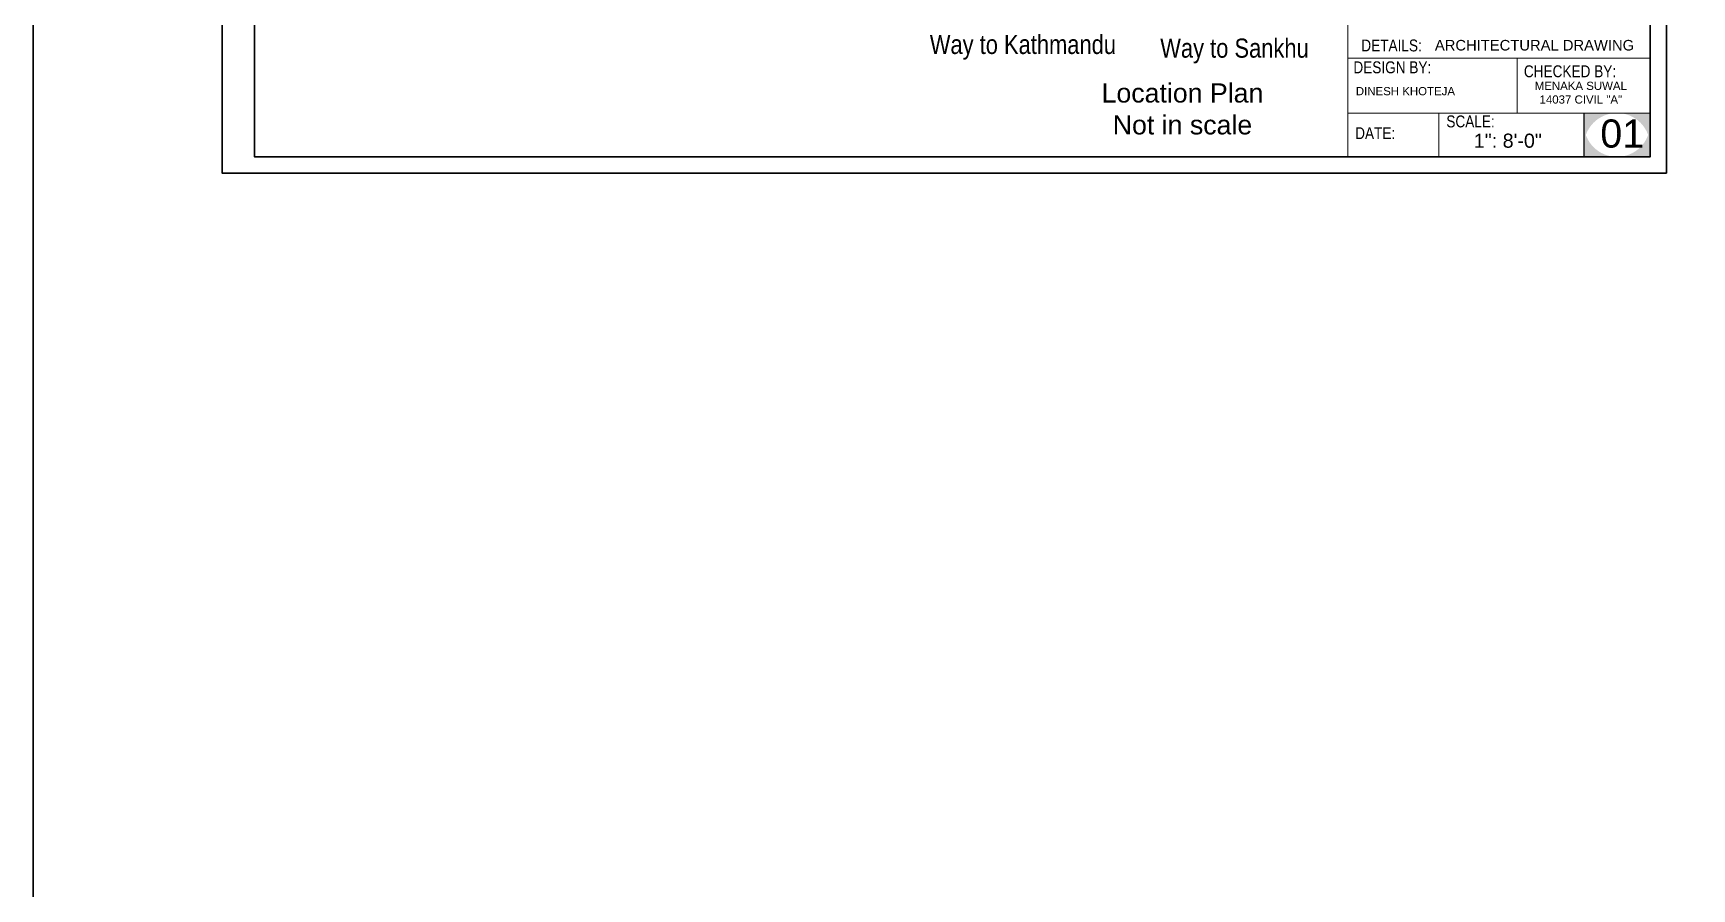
# Model space of a CAD drawing. Header units: inches. Extents: x 367408 to 422529, y -59171 to -41521.
# Drawn here: x 380432 to 381648, y -57064 to -56437 of the extents above; entities that cross this region are included whole.
import ezdxf

# ---------------------------------------------------------------- set-up
doc = ezdxf.new("R2010")
doc.units = ezdxf.units.IN
doc.header["$LTSCALE"] = 2
doc.header["$MEASUREMENT"] = 0
doc.layers.get('0').update_dxf_attribs({"linetype": 'CONTINUOUS'})
doc.layers.add('Normal Wall', color=7, linetype='CONTINUOUS', lineweight=35, true_color=0xffaf89)
doc.layers.add('Rear Wall', color=7, linetype='CONTINUOUS', lineweight=20, true_color=0xd4e480)
doc.layers.add('TEXT', color=181, linetype='CONTINUOUS', lineweight=25)
doc.styles.get("Standard").update_dxf_attribs({"font": 'ARIALN.TTF'})
doc.styles.add('SwissBT', font='swiss.ttf', dxfattribs={"height": 12})

msp = doc.modelspace()

# ---------------------------------------------------------------- hatches: boundary and pattern name
msp.add_hatch(color=0).paths.add_polyline_path([(381617, -56495.8), (381592.7, -56495.8, -0.414214), (381617, -56520.1)])
at = {"layer": 'TEXT'}
for points in [[(381592.7, -56495.8), (381568.4, -56495.8), (381568.4, -56520.1, -0.414214)], [(381592.7, -56495.8), (381568.4, -56495.8), (381568.4, -56520.1, -0.414214)], [(381617, -56495.8), (381592.7, -56495.8, -0.414214), (381617, -56520.1)], [(381568.4, -56503.6), (381568.4, -56527.9), (381592.7, -56527.9, -0.414214)], [(381568.4, -56503.6), (381568.4, -56527.9), (381592.7, -56527.9, -0.414214)], [(381617, -56503.6, -0.414214), (381592.7, -56527.9), (381617, -56527.9)], [(381617, -56503.6, -0.414214), (381592.7, -56527.9), (381617, -56527.9)]]:
    msp.add_hatch(color=0, dxfattribs=at).paths.add_polyline_path(points)

# ---------------------------------------------------------------- linework, layer by layer
at = {"color": 0}
msp.add_line((381568.4, -56495.8), (381568.4, -56527.9), dxfattribs=at)
msp.add_line((381568.4, -56495.8), (381568.4, -56527.9), dxfattribs=at)
at = {"layer": 'Normal Wall', "color": 3}
for points in [[(380432.5, -55251.3), (381735.3, -55251.3), (381735.3, -58108), (380432.5, -58108)], [(380570.9, -55789.3), (381628.9, -55789.3), (381628.9, -56539.8), (380570.9, -56539.8)]]:
    msp.add_lwpolyline(points, close=True, dxfattribs=at)
at = {"layer": 'Normal Wall'}
for points in [[(380570.9, -55789.3), (381628.9, -55789.3), (381628.9, -56539.8), (380570.9, -56539.8)], [(381617, -55801.2), (380594.7, -55801.2), (380594.7, -56527.9), (381617, -56527.9)], [(381617, -55801.2), (380594.7, -55801.2), (380594.7, -56527.9), (381617, -56527.9)]]:
    msp.add_lwpolyline(points, close=True, dxfattribs=at)
at = {"layer": 'Rear Wall'}
for p, q in [((381395.6, -56455.6), (381617, -56455.6)), ((381395.6, -56455.6), (381617, -56455.6)), ((381519.5, -56495.8), (381519.5, -56455.6)), ((381519.5, -56495.8), (381519.5, -56455.6)), ((381395.6, -56495.8), (381617, -56495.8)), ((381395.6, -56495.8), (381617, -56495.8)), ((381462.3, -56495.8), (381462.3, -56527.9)), ((381462.3, -56495.8), (381462.3, -56527.9))]:
    msp.add_line(p, q, dxfattribs=at)
msp.add_lwpolyline([(381395.6, -56236.2), (381617, -56236.2), (381617, -56527.9), (381395.6, -56527.9)], close=True, dxfattribs=at)
msp.add_lwpolyline([(381395.6, -56236.2), (381617, -56236.2), (381617, -56527.9), (381395.6, -56527.9)], close=True, dxfattribs=at)

# ---------------------------------------------------------------- texts
at = {"color": 7, "linetype": 'ByBlock', "lineweight": 5, "char_height": 14, "width": 235.547, "attachment_point": 5}
for s, insert in [('Way to Kathmandu', (381157.5, -56447.7)), ('Way to Sankhu', (381312.5, -56450.4)), ('{\\fArial CE|b0|i0|c0|p34;Location Plan\\PNot in scale}', (381274.4, -56492.9))]:
    msp.add_mtext(s, dxfattribs=dict(at, insert=insert))
at = {"layer": 'TEXT', "color": 0}
for s, height, p in [('CHECKED BY:', 8.704, (381524.5, -56469.6)), ('CHECKED BY:', 8.704, (381524.5, -56469.6)), ('SCALE:', 8.7, (381467.7, -56506.3)), ('SCALE:', 8.7, (381467.7, -56506.3))]:
    msp.add_text(s, height=height, dxfattribs=at).set_placement(p)
at = {"layer": 'TEXT', "color": 0, "char_height": 8.7, "attachment_point": 1}
for s, insert, width in [('DETAILS: ', (381405.4, -56442), 138.027), ('DESIGN BY:', (381399.6, -56458), 138.027), ('DESIGN BY:', (381399.6, -56458), 138.027), ('DATE:', (381400.9, -56506.2), 34.818)]:
    msp.add_mtext(s, dxfattribs=dict(at, insert=insert, width=width))
at = {"layer": 'TEXT', "color": 0, "linetype": 'ByBlock', "style": 'SwissBT'}
for s, insert, char_height, width, attachment_point in [('ARCHITECTURAL DRAWING', (381459.3, -56442.3), 7.74, 268.532, 1), ('MENAKA SUWAL\\P14037 CIVIL "A"', (381566.2, -56472.9), 6, 88.549, 2), ('DINESH KHOTEJA', (381401.4, -56476.8), 6, 201.528, 1)]:
    msp.add_mtext(s, dxfattribs=dict(at, insert=insert, char_height=char_height, width=width, attachment_point=attachment_point))
at = {"layer": 'TEXT', "color": 0, "ltscale": 0.5, "insert": (381487.8, -56510.9), "char_height": 10.32, "width": 127.534, "attachment_point": 1, "style": 'SwissBT'}
msp.add_mtext('1": 8\'-0"', dxfattribs=at)
msp.add_mtext('1": 8\'-0"', dxfattribs=at)
at = {"layer": 'TEXT', "color": 0, "insert": (381580.5, -56500.5), "char_height": 20.64, "width": 20.158, "attachment_point": 1, "style": 'SwissBT'}
msp.add_mtext('01', dxfattribs=at)

doc.saveas('drawing.dxf')
